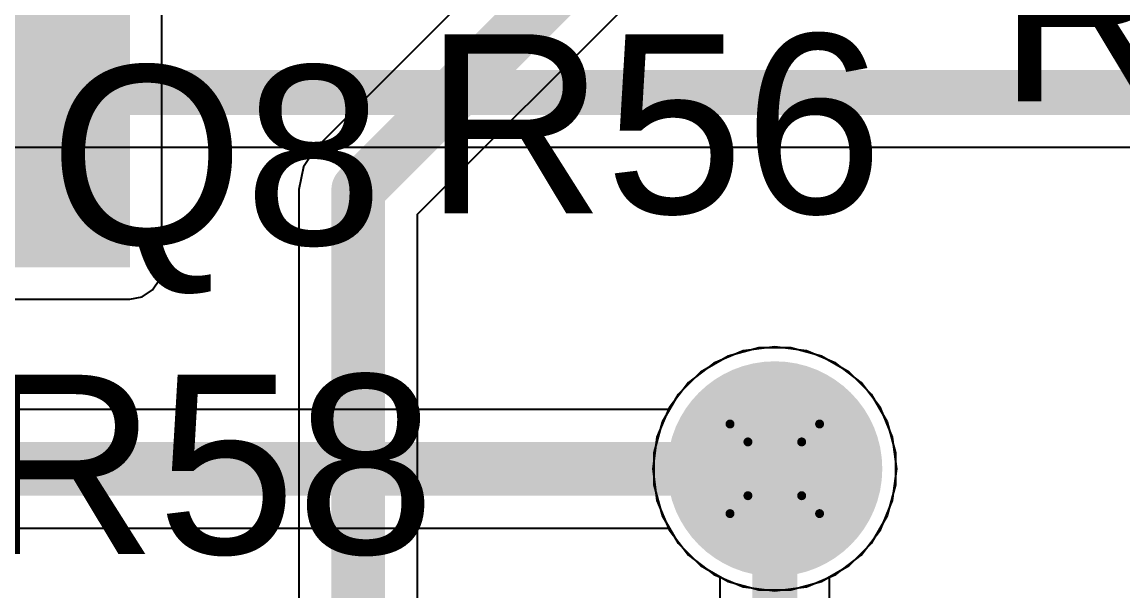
# Model space of a CAD drawing. Header units: inches. Extents: x 0 to 13.9, y -0.2 to 3.4.
# Drawn here: x 0.6669 to 0.9127, y 2.4967 to 2.6237 of the extents above; entities that cross this region are included whole.
import ezdxf

# ---------------------------------------------------------------- set-up
doc = ezdxf.new("R2010")
doc.units = ezdxf.units.IN
doc.header["$MEASUREMENT"] = 0
for name, color, linetype in [('Bottom Layer', 5, 'Continuous'), ('Bottom Solder', 6, 'Continuous'), ('Drill Drawing', 1, 'Continuous'), ('Layer 1', 16, 'Continuous'), ('Layer 2', 76, 'Continuous'), ('Multi-Layer', 9, 'Continuous'), ('Pad Holes', 156, 'Continuous'), ('Top Layer', 1, 'Continuous'), ('Top Overlay', 2, 'Continuous'), ('Top Solder', 216, 'Continuous')]:
    doc.layers.add(name, color=color, linetype=linetype)
doc.styles.add('Arial', font='', dxfattribs={"height": 0.2})
doc.styles.get('Arial').set_extended_font_data('Arial')

msp = doc.modelspace()

# ---------------------------------------------------------------- hatches: boundary and pattern name
at = {"layer": 'Bottom Layer'}
h = msp.add_hatch(color=5, dxfattribs=at)
edge = h.paths.add_edge_path()
edge.add_arc((0.835, 2.524), 0.02, 0, 360)
at = {"layer": 'Bottom Solder'}
h = msp.add_hatch(color=6, dxfattribs=at)
edge = h.paths.add_edge_path()
edge.add_arc((0.835, 2.524), 0.024, 0, 360)
at = {"layer": 'Layer 1'}
h = msp.add_hatch(color=16, dxfattribs=at)
edge = h.paths.add_edge_path()
edge.add_arc((0.835, 2.524), 0.02, 0, 360)
at = {"layer": 'Layer 2'}
h = msp.add_hatch(color=76, dxfattribs=at)
edge = h.paths.add_edge_path()
edge.add_arc((0.835, 2.524), 0.02, 0, 360)
at = {"layer": 'Multi-Layer'}
h = msp.add_hatch(color=9, dxfattribs=at)
edge = h.paths.add_edge_path()
edge.add_arc((0.835, 2.524), 0.02, 0, 360)
at = {"layer": 'Pad Holes'}
h = msp.add_hatch(color=7, dxfattribs=at)
edge = h.paths.add_edge_path()
edge.add_arc((0.835, 2.524), 0.01, 0, 360)
at = {"layer": 'Top Layer'}
msp.add_hatch(color=1, dxfattribs=at).paths.add_polyline_path([(0.606, 2.569), (0.691, 2.569), (0.691, 2.67), (0.606, 2.67)])
h = msp.add_hatch(color=1, dxfattribs=at)
edge = h.paths.add_edge_path()
edge.add_arc((0.835, 2.524), 0.02, 0, 360)
at = {"layer": 'Top Solder'}
h = msp.add_hatch(color=216, dxfattribs=at)
edge = h.paths.add_edge_path()
edge.add_arc((0.835, 2.524), 0.024, 0, 360)

# ---------------------------------------------------------------- linework, layer by layer
at = {"layer": 'Bottom Layer'}
for p, q in [((0.80719, 2.67024), (0.73263, 2.59568)), ((0.75525, 2.58082), (0.82593, 2.6515)), ((0.73263, 2.59568), (0.72975, 2.59138)), ((0.72975, 2.59138), (0.72875, 2.58631)), ((0.72875, 2.58631), (0.72875, 1.77735)), ((0.75525, 1.77735), (0.75525, 2.58082)), ((0.82458, 2.54916), (0.81842, 2.54561)), ((0.83145, 2.551), (0.82458, 2.54916)), ((0.83855, 2.551), (0.83145, 2.551)), ((0.84542, 2.54916), (0.83855, 2.551)), ((0.85158, 2.54561), (0.84542, 2.54916)), ((0.81842, 2.54561), (0.81339, 2.54058)), ((0.85661, 2.54058), (0.85158, 2.54561)), ((0.81339, 2.54058), (0.80984, 2.53442)), ((0.86016, 2.53442), (0.85661, 2.54058)), ((0.80984, 2.53442), (0.808, 2.52755)), ((0.862, 2.52755), (0.86016, 2.53442)), ((0.808, 2.52755), (0.808, 2.52045)), ((0.862, 2.52045), (0.862, 2.52755)), ((0.808, 2.52045), (0.80984, 2.51358)), ((0.86016, 2.51358), (0.862, 2.52045)), ((0.80984, 2.51358), (0.81339, 2.50742)), ((0.85661, 2.50742), (0.86016, 2.51358)), ((0.81339, 2.50742), (0.81842, 2.50239)), ((0.85158, 2.50239), (0.85661, 2.50742)), ((0.81842, 2.50239), (0.82458, 2.49884)), ((0.84542, 2.49884), (0.85158, 2.50239)), ((0.82458, 2.49884), (0.83145, 2.497)), ((0.83855, 2.497), (0.84542, 2.49884)), ((0.83145, 2.497), (0.83855, 2.497))]:
    msp.add_line(p, q, dxfattribs=at)
for points in [[(0.742, 2.58631, 0.012, 0.012, 0), (0.826, 2.67031, 0.012, 0.012, 0)], [(0.742, 1.764, 0.012, 0.012, 0), (0.742, 2.58631, 0.012, 0.012, 0)]]:
    msp.add_lwpolyline(points, format="xyseb", dxfattribs=at)
msp.add_lwpolyline([(0.739, 2.58631, 0.006, 0.006, 1), (0.745, 2.58631, 0.006, 0.006, 1)], format="xyseb", close=True, dxfattribs=at)
msp.add_lwpolyline([(0.739, 2.58631, 0.006, 0.006, 1), (0.745, 2.58631, 0.006, 0.006, 1)], format="xyseb", close=True, dxfattribs=at)
at = {"layer": 'Drill Drawing'}
for points in [[(0.825, 2.534, 0.002, 0.002, 0), (0.845, 2.534, 0.002, 0.002, 0)], [(0.825, 2.514, 0.002, 0.002, 0), (0.825, 2.534, 0.002, 0.002, 0)], [(0.845, 2.514, 0.002, 0.002, 0), (0.845, 2.534, 0.002, 0.002, 0)], [(0.829, 2.53, 0.002, 0.002, 0), (0.841, 2.53, 0.002, 0.002, 0)], [(0.829, 2.518, 0.002, 0.002, 0), (0.829, 2.53, 0.002, 0.002, 0)], [(0.841, 2.518, 0.002, 0.002, 0), (0.841, 2.53, 0.002, 0.002, 0)], [(0.829, 2.518, 0.002, 0.002, 0), (0.841, 2.518, 0.002, 0.002, 0)], [(0.825, 2.514, 0.002, 0.002, 0), (0.845, 2.514, 0.002, 0.002, 0)]]:
    msp.add_lwpolyline(points, format="xyseb", dxfattribs=at)
for points in [[(0.8245, 2.534, 0.001, 0.001, 1), (0.8255, 2.534, 0.001, 0.001, 1)], [(0.8245, 2.534, 0.001, 0.001, 1), (0.8255, 2.534, 0.001, 0.001, 1)], [(0.8445, 2.534, 0.001, 0.001, 1), (0.8455, 2.534, 0.001, 0.001, 1)], [(0.8445, 2.534, 0.001, 0.001, 1), (0.8455, 2.534, 0.001, 0.001, 1)], [(0.8285, 2.53, 0.001, 0.001, 1), (0.8295, 2.53, 0.001, 0.001, 1)], [(0.8285, 2.53, 0.001, 0.001, 1), (0.8295, 2.53, 0.001, 0.001, 1)], [(0.8405, 2.53, 0.001, 0.001, 1), (0.8415, 2.53, 0.001, 0.001, 1)], [(0.8405, 2.53, 0.001, 0.001, 1), (0.8415, 2.53, 0.001, 0.001, 1)], [(0.8285, 2.518, 0.001, 0.001, 1), (0.8295, 2.518, 0.001, 0.001, 1)], [(0.8285, 2.518, 0.001, 0.001, 1), (0.8295, 2.518, 0.001, 0.001, 1)], [(0.8405, 2.518, 0.001, 0.001, 1), (0.8415, 2.518, 0.001, 0.001, 1)], [(0.8405, 2.518, 0.001, 0.001, 1), (0.8415, 2.518, 0.001, 0.001, 1)], [(0.8245, 2.514, 0.001, 0.001, 1), (0.8255, 2.514, 0.001, 0.001, 1)], [(0.8245, 2.514, 0.001, 0.001, 1), (0.8255, 2.514, 0.001, 0.001, 1)], [(0.8445, 2.514, 0.001, 0.001, 1), (0.8455, 2.514, 0.001, 0.001, 1)], [(0.8445, 2.514, 0.001, 0.001, 1), (0.8455, 2.514, 0.001, 0.001, 1)]]:
    msp.add_lwpolyline(points, format="xyseb", close=True, dxfattribs=at)
at = {"layer": 'Layer 1'}
for p, q in [((0.38807, 2.59576), (1.16991, 2.59576)), ((0.82458, 2.54916), (0.81842, 2.54561)), ((0.83145, 2.551), (0.82458, 2.54916)), ((0.83855, 2.551), (0.83145, 2.551)), ((0.84542, 2.54916), (0.83855, 2.551)), ((0.85158, 2.54561), (0.84542, 2.54916)), ((0.81842, 2.54561), (0.81339, 2.54058)), ((0.85661, 2.54058), (0.85158, 2.54561)), ((0.81339, 2.54058), (0.80984, 2.53442)), ((0.86016, 2.53442), (0.85661, 2.54058)), ((0.80984, 2.53442), (0.808, 2.52755)), ((0.862, 2.52755), (0.86016, 2.53442)), ((0.808, 2.52755), (0.808, 2.52045)), ((0.862, 2.52045), (0.862, 2.52755)), ((0.808, 2.52045), (0.80984, 2.51358)), ((0.86016, 2.51358), (0.862, 2.52045)), ((0.80984, 2.51358), (0.81339, 2.50742)), ((0.85661, 2.50742), (0.86016, 2.51358)), ((0.81339, 2.50742), (0.81842, 2.50239)), ((0.85158, 2.50239), (0.85661, 2.50742)), ((0.81842, 2.50239), (0.82276, 2.49989)), ((0.84724, 2.49989), (0.85158, 2.50239)), ((0.82276, 2.49989), (0.82276, 2.428)), ((0.84724, 2.43307), (0.84724, 2.49989))]:
    msp.add_line(p, q, dxfattribs=at)
for points in [[(0.383, 2.608, 0.01, 0.01, 0), (2.068, 2.608, 0.01, 0.01, 0)], [(0.835, 2.428, 0.01, 0.01, 0), (0.835, 2.524, 0.01, 0.01, 0)]]:
    msp.add_lwpolyline(points, format="xyseb", dxfattribs=at)
msp.add_lwpolyline([(0.8325, 2.524, 0.005, 0.005, 1), (0.8375, 2.524, 0.005, 0.005, 1)], format="xyseb", close=True, dxfattribs=at)
at = {"layer": 'Layer 2'}
for p, q in [((0.82795, 2.55031), (0.82138, 2.54758)), ((0.835, 2.55123), (0.82795, 2.55031)), ((0.84205, 2.55031), (0.835, 2.55123)), ((0.84862, 2.54758), (0.84205, 2.55031)), ((0.82138, 2.54758), (0.81574, 2.54326)), ((0.85426, 2.54326), (0.84862, 2.54758)), ((0.81574, 2.54326), (0.81142, 2.53762)), ((0.85858, 2.53762), (0.85426, 2.54326)), ((0.81142, 2.53762), (0.80869, 2.53105)), ((0.86131, 2.53105), (0.85858, 2.53762)), ((0.80869, 2.53105), (0.80777, 2.524)), ((0.86223, 2.524), (0.86131, 2.53105)), ((0.80777, 2.524), (0.80869, 2.51695)), ((0.86131, 2.51695), (0.86223, 2.524)), ((0.80869, 2.51695), (0.81142, 2.51038)), ((0.85858, 2.51038), (0.86131, 2.51695)), ((0.81142, 2.51038), (0.81574, 2.50474)), ((0.85426, 2.50474), (0.85858, 2.51038)), ((0.81574, 2.50474), (0.82138, 2.50042)), ((0.84862, 2.50042), (0.85426, 2.50474)), ((0.82138, 2.50042), (0.82795, 2.49769)), ((0.84205, 2.49769), (0.84862, 2.50042)), ((0.82795, 2.49769), (0.835, 2.49677)), ((0.835, 2.49677), (0.84205, 2.49769))]:
    msp.add_line(p, q, dxfattribs=at)
at = {"layer": 'Top Layer'}
for p, q in [((0.69814, 2.569), (0.69814, 2.67)), ((0.69759, 2.56627), (0.69814, 2.569)), ((0.69373, 2.56241), (0.69605, 2.56395)), ((0.69605, 2.56395), (0.69759, 2.56627)), ((0.606, 2.56186), (0.691, 2.56186)), ((0.691, 2.56186), (0.69373, 2.56241)), ((0.82458, 2.54916), (0.81842, 2.54561)), ((0.83145, 2.551), (0.82458, 2.54916)), ((0.83855, 2.551), (0.83145, 2.551)), ((0.84542, 2.54916), (0.83855, 2.551)), ((0.85158, 2.54561), (0.84542, 2.54916)), ((0.81842, 2.54561), (0.81339, 2.54058)), ((0.85661, 2.54058), (0.85158, 2.54561)), ((0.81339, 2.54058), (0.81148, 2.53725)), ((0.86016, 2.53442), (0.85661, 2.54058)), ((0.81148, 2.53725), (0.6485, 2.53725)), ((0.862, 2.52755), (0.86016, 2.53442)), ((0.862, 2.52045), (0.862, 2.52755)), ((0.86016, 2.51358), (0.862, 2.52045)), ((0.85661, 2.50742), (0.86016, 2.51358)), ((0.6485, 2.51075), (0.81148, 2.51075)), ((0.81148, 2.51075), (0.81339, 2.50742)), ((0.81339, 2.50742), (0.81842, 2.50239)), ((0.85158, 2.50239), (0.85661, 2.50742)), ((0.81842, 2.50239), (0.82458, 2.49884)), ((0.84542, 2.49884), (0.85158, 2.50239)), ((0.82458, 2.49884), (0.83145, 2.497)), ((0.83855, 2.497), (0.84542, 2.49884)), ((0.83145, 2.497), (0.83855, 2.497))]:
    msp.add_line(p, q, dxfattribs=at)
msp.add_lwpolyline([(0.624, 2.524, 0.012, 0.012, 0), (0.835, 2.524, 0.012, 0.012, 0)], format="xyseb", dxfattribs=at)
msp.add_lwpolyline([(0.832, 2.524, 0.006, 0.006, 1), (0.838, 2.524, 0.006, 0.006, 1)], format="xyseb", close=True, dxfattribs=at)

# ---------------------------------------------------------------- texts
at = {"layer": 'Top Overlay', "style": 'Arial'}
for s, p in [('R55', (0.88468, 2.60601)), ('R56', (0.75668, 2.58101)), ('Q8', (0.67305, 2.57401)), ('R58', (0.65668, 2.50501))]:
    msp.add_text(s, height=0.04, dxfattribs=at).set_placement(p)

doc.saveas('drawing.dxf')
